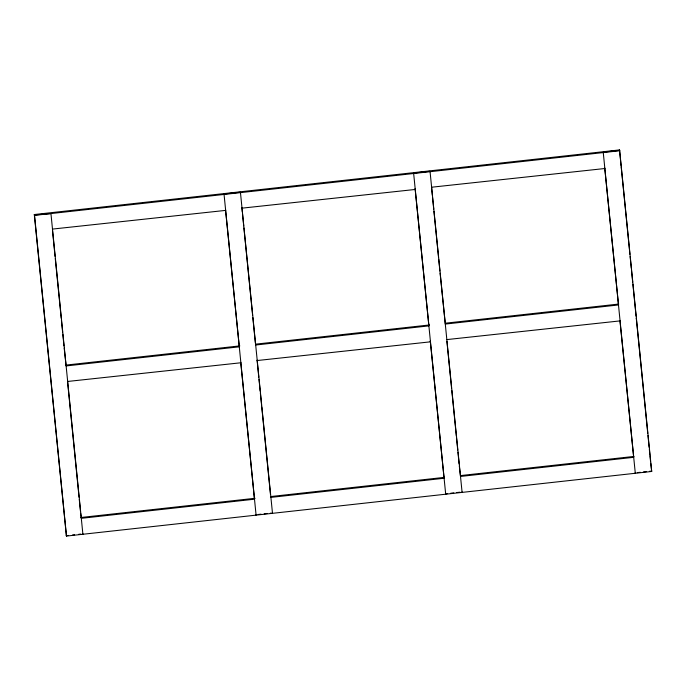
<?xml version="1.0" encoding="UTF-8"?>
<svg xmlns="http://www.w3.org/2000/svg" width="686" height="686" viewBox="0 0 686 686"><rect width="100%" height="100%" fill="white"/><g stroke="black" fill="none" stroke-linecap="round" stroke-linejoin="round"><path stroke-width="1.03" d="M34.3 214.538L619.509 149.925L619.75 150.749L34.54 215.37L34.3 214.538L66.371 535.663L68.42 535.44M34.42 214.958L50.944 213.56L82.895 534.265L82.783 533.854M65.436 365.158L239.843 345.898M255.809 344.14L429.427 324.967M445.394 323.209L618.738 304.061M80.622 517.536L255.123 498.276M271.081 496.51L444.519 477.362M460.478 475.595L633.915 456.447M72.527 534.986L74.577 534.754M78.676 534.308L80.725 534.077M258.022 514.5L261.1 514.166M264.179 513.823L267.257 513.48M270.327 513.145L272.496 513.334L240.426 192.209L224.022 194.018L256.092 515.143L255.972 514.732M447.624 493.568L445.574 493.791L445.694 494.203L413.615 173.086L430.028 171.268L462.098 492.394L461.978 491.982M450.702 493.225L453.78 492.882M456.85 492.548L459.929 492.205M637.225 472.628L640.304 472.294M643.382 471.951L646.452 471.608M649.531 471.273L651.58 471.042M66.25 535.252L66.491 536.075L651.7 471.462L619.63 150.337L603.217 152.146L635.296 473.271L635.176 472.86M604.812 168.096L604.923 168.507L431.614 187.218M636.402 318.664L636.282 318.253L647.747 433.363M619.99 320.473L620.11 320.894L446.8 339.596M651.7 471.462L650.722 463.187M415.21 189.027L415.33 189.447L242.012 208.158M430.388 341.414L430.508 341.825L257.199 360.536M225.608 209.967L225.728 210.379L52.41 229.09M255.492 344.175L255.724 345.007L428.922 325.876L415.09 188.616M240.786 362.345L240.906 362.765L67.597 381.467M270.67 496.553L270.91 497.384L444.099 478.262L430.276 340.993M619.509 149.925L621.096 165.866M621.207 166.938L629.911 254.335M630.125 256.47L631.292 268.192M631.506 270.327L632.672 282.049M632.886 284.184L636.068 316.126M647.961 435.499L649.128 447.221M649.342 449.356L649.874 454.681M649.985 455.744L650.508 461.061M604.795 168.747L618.523 304.944L445.325 324.066L440.103 273.139M619.981 321.125L633.701 457.322L460.512 476.444L459.32 466.026M431.605 187.87L432.351 195.33M432.557 197.465L433.732 209.187M433.938 211.322L438.508 257.156M438.723 259.282L439.889 271.013M446.895 341.319L451.568 388.216M451.782 390.351L456.344 436.185M456.559 438.311L457.725 450.042M457.939 452.168L459.106 463.899M241.901 207.738L242.321 212M242.535 214.135L243.702 225.857M243.916 227.992L252.62 315.397M252.834 317.524L255.381 343.111M257.079 360.124L258.776 377.171M258.991 379.307L260.157 391.029M260.371 393.164L261.538 404.886M261.752 407.021L270.464 494.426M225.6 210.619L239.32 346.816L66.13 365.938L64.192 348.059M240.777 362.997L254.506 499.194L81.308 518.316L80.648 513.231M52.513 230.805L55.06 256.392M55.274 258.519L61.217 318.21M61.431 320.345L62.598 332.067M62.812 334.202L63.978 345.924M67.588 382.119L79.053 497.239M79.267 499.374L80.433 511.096M34.54 215.37L66.491 536.075"/></g></svg>
